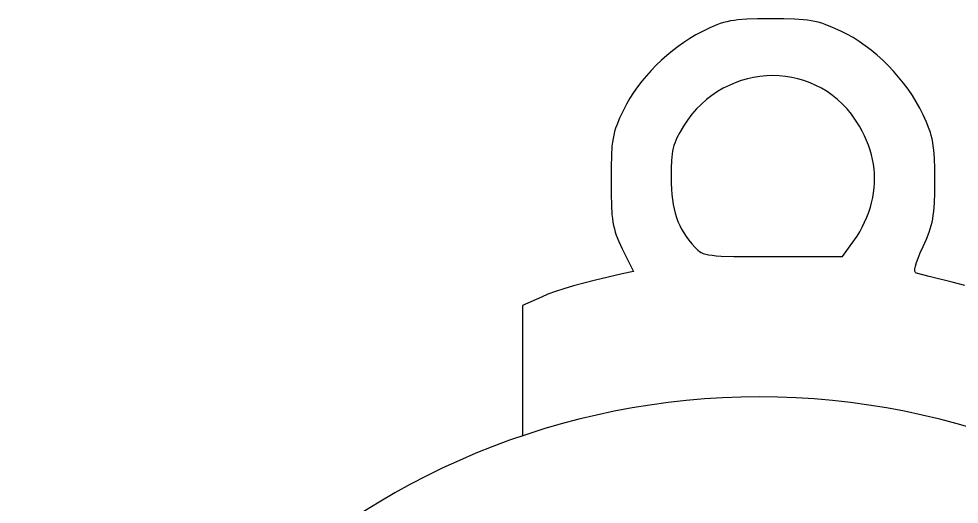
# Model space of a CAD drawing. Extents: x 0.12 to 3.38, y 0.25 to 4.33.
# Drawn here: x 0.125 to 2.189, y 3.269 to 4.334 of the extents above; entities that cross this region are included whole.
import ezdxf

# ---------------------------------------------------------------- set-up
doc = ezdxf.new("R2010")
doc.units = 0
doc.layers.add('LAYER_1', color=18, linetype='CONTINUOUS')

msp = doc.modelspace()

# ---------------------------------------------------------------- linework, layer by layer
at = {"layer": 'LAYER_1'}
msp.add_lwpolyline([(2.2013, 3.749), (2.173, 3.7563), (2.1227, 3.7685), (2.0951, 3.7756), (2.0938, 3.7762), (2.0927, 3.7772), (2.0919, 3.7786), (2.0914, 3.7804), (2.0912, 3.7825), (2.0914, 3.785), (2.0925, 3.7913), (2.0948, 3.7993), (2.0984, 3.809), (2.1032, 3.8206), (2.1093, 3.834), (2.1169, 3.8507), (2.1228, 3.8658), (2.1252, 3.873), (2.1273, 3.8802), (2.1291, 3.8875), (2.1306, 3.895), (2.1318, 3.9029), (2.1328, 3.9113), (2.1342, 3.93), (2.1349, 3.9522), (2.1351, 3.9789), (2.1349, 4.0055), (2.1342, 4.0277), (2.1328, 4.0464), (2.1318, 4.0548), (2.1306, 4.0627), (2.1291, 4.0702), (2.1273, 4.0775), (2.1253, 4.0846), (2.1229, 4.0918), (2.117, 4.1068), (2.1095, 4.1234), (2.1024, 4.1376), (2.0945, 4.1518), (2.0858, 4.1658), (2.0764, 4.1795), (2.0663, 4.193), (2.0557, 4.2061), (2.0445, 4.2189), (2.0328, 4.2312), (2.0207, 4.243), (2.0083, 4.2543), (1.9955, 4.2649), (1.9825, 4.2749), (1.9692, 4.2841), (1.9558, 4.2926), (1.9423, 4.3002), (1.9288, 4.3069), (1.9105, 4.315), (1.8944, 4.3214), (1.8868, 4.324), (1.8793, 4.3262), (1.8717, 4.328), (1.8639, 4.3296), (1.8557, 4.3308), (1.847, 4.3318), (1.8274, 4.3332), (1.8038, 4.3338), (1.7751, 4.3338), (1.7461, 4.3336), (1.7225, 4.3329), (1.703, 4.3315), (1.6945, 4.3304), (1.6865, 4.3291), (1.679, 4.3275), (1.6716, 4.3256), (1.6644, 4.3233), (1.6571, 4.3206), (1.6417, 4.314), (1.624, 4.3054), (1.6107, 4.2984), (1.5974, 4.2906), (1.5844, 4.2822), (1.5717, 4.2733), (1.5592, 4.2637), (1.547, 4.2537), (1.5352, 4.2432), (1.5238, 4.2322), (1.5129, 4.2208), (1.5024, 4.2091), (1.4924, 4.1971), (1.483, 4.1847), (1.4741, 4.1721), (1.4659, 4.1594), (1.4584, 4.1464), (1.4516, 4.1333), (1.4434, 4.1161), (1.437, 4.1008), (1.4345, 4.0936), (1.4323, 4.0863), (1.4305, 4.0789), (1.4289, 4.0712), (1.4277, 4.063), (1.4267, 4.0542), (1.4254, 4.034), (1.4248, 4.0093), (1.4246, 3.9789), (1.4248, 3.949), (1.4254, 3.9246), (1.4266, 3.9045), (1.4276, 3.8958), (1.4287, 3.8877), (1.4302, 3.8801), (1.4319, 3.8729), (1.4339, 3.866), (1.4362, 3.8591), (1.4419, 3.845), (1.4493, 3.8295), (1.474, 3.7796), (1.4493, 3.7742), (1.4186, 3.7673), (1.3905, 3.7606), (1.365, 3.7541), (1.3419, 3.7478), (1.3212, 3.7416), (1.3027, 3.7355), (1.2862, 3.7295), (1.2717, 3.7235), (1.2304, 3.7052), (1.2304, 3.4188)], dxfattribs=at)
msp.add_lwpolyline([(1.9964, 3.9305), (1.9988, 3.9415), (2.0006, 3.9523), (2.0019, 3.963), (2.0027, 3.9736), (2.003, 3.9841), (2.0027, 3.9945), (2.0019, 4.0048), (2.0005, 4.0151), (1.9986, 4.0254), (1.9961, 4.0357), (1.9931, 4.046), (1.9896, 4.0564), (1.9854, 4.0667), (1.9807, 4.0772), (1.9755, 4.0877), (1.9697, 4.0983), (1.9614, 4.1117), (1.9524, 4.1243), (1.9428, 4.136), (1.9326, 4.1468), (1.9218, 4.1568), (1.9106, 4.1659), (1.8988, 4.1741), (1.8866, 4.1815), (1.8741, 4.1879), (1.8612, 4.1936), (1.848, 4.1983), (1.8346, 4.2022), (1.821, 4.2053), (1.8072, 4.2074), (1.7933, 4.2087), (1.7793, 4.2092), (1.7654, 4.2087), (1.7514, 4.2074), (1.7375, 4.2052), (1.7238, 4.2022), (1.7102, 4.1983), (1.6968, 4.1936), (1.6836, 4.1879), (1.6708, 4.1814), (1.6582, 4.1741), (1.6461, 4.1658), (1.6344, 4.1567), (1.6231, 4.1468), (1.6124, 4.136), (1.6022, 4.1243), (1.5927, 4.1117), (1.5838, 4.0983), (1.5756, 4.0846), (1.5692, 4.0726), (1.5667, 4.0669), (1.5644, 4.0613), (1.5626, 4.0556), (1.561, 4.0498), (1.5597, 4.0438), (1.5587, 4.0374), (1.5573, 4.023), (1.5567, 4.0059), (1.5565, 3.9852), (1.5567, 3.9722), (1.5572, 3.9598), (1.5581, 3.9482), (1.5593, 3.9372), (1.5609, 3.9267), (1.5629, 3.9167), (1.5653, 3.9072), (1.5682, 3.898), (1.5715, 3.8892), (1.5752, 3.8807), (1.5795, 3.8724), (1.5843, 3.8643), (1.5896, 3.8563), (1.5955, 3.8484), (1.6019, 3.8405), (1.6089, 3.8325), (1.6121, 3.8291), (1.6154, 3.826), (1.6188, 3.8234), (1.6226, 3.8211), (1.627, 3.8191), (1.6323, 3.8175), (1.6386, 3.8161), (1.6462, 3.815), (1.6553, 3.8141), (1.6662, 3.8134), (1.694, 3.8126), (1.7801, 3.8121), (1.9326, 3.8121), (1.9591, 3.8486), (1.9646, 3.8568), (1.9702, 3.8663), (1.9757, 3.8767), (1.9809, 3.8877), (1.9858, 3.8989), (1.99, 3.91), (1.9936, 3.9207)], close=True, dxfattribs=at)
msp.add_lwpolyline([(1.75, 3.5043, 0.414214), (0.125, 1.8793, 0.414214), (1.75, 0.2543, 0.414214), (3.375, 1.8793, 0.414214)], format="xyb", close=True, dxfattribs=at)

doc.saveas('drawing.dxf')
